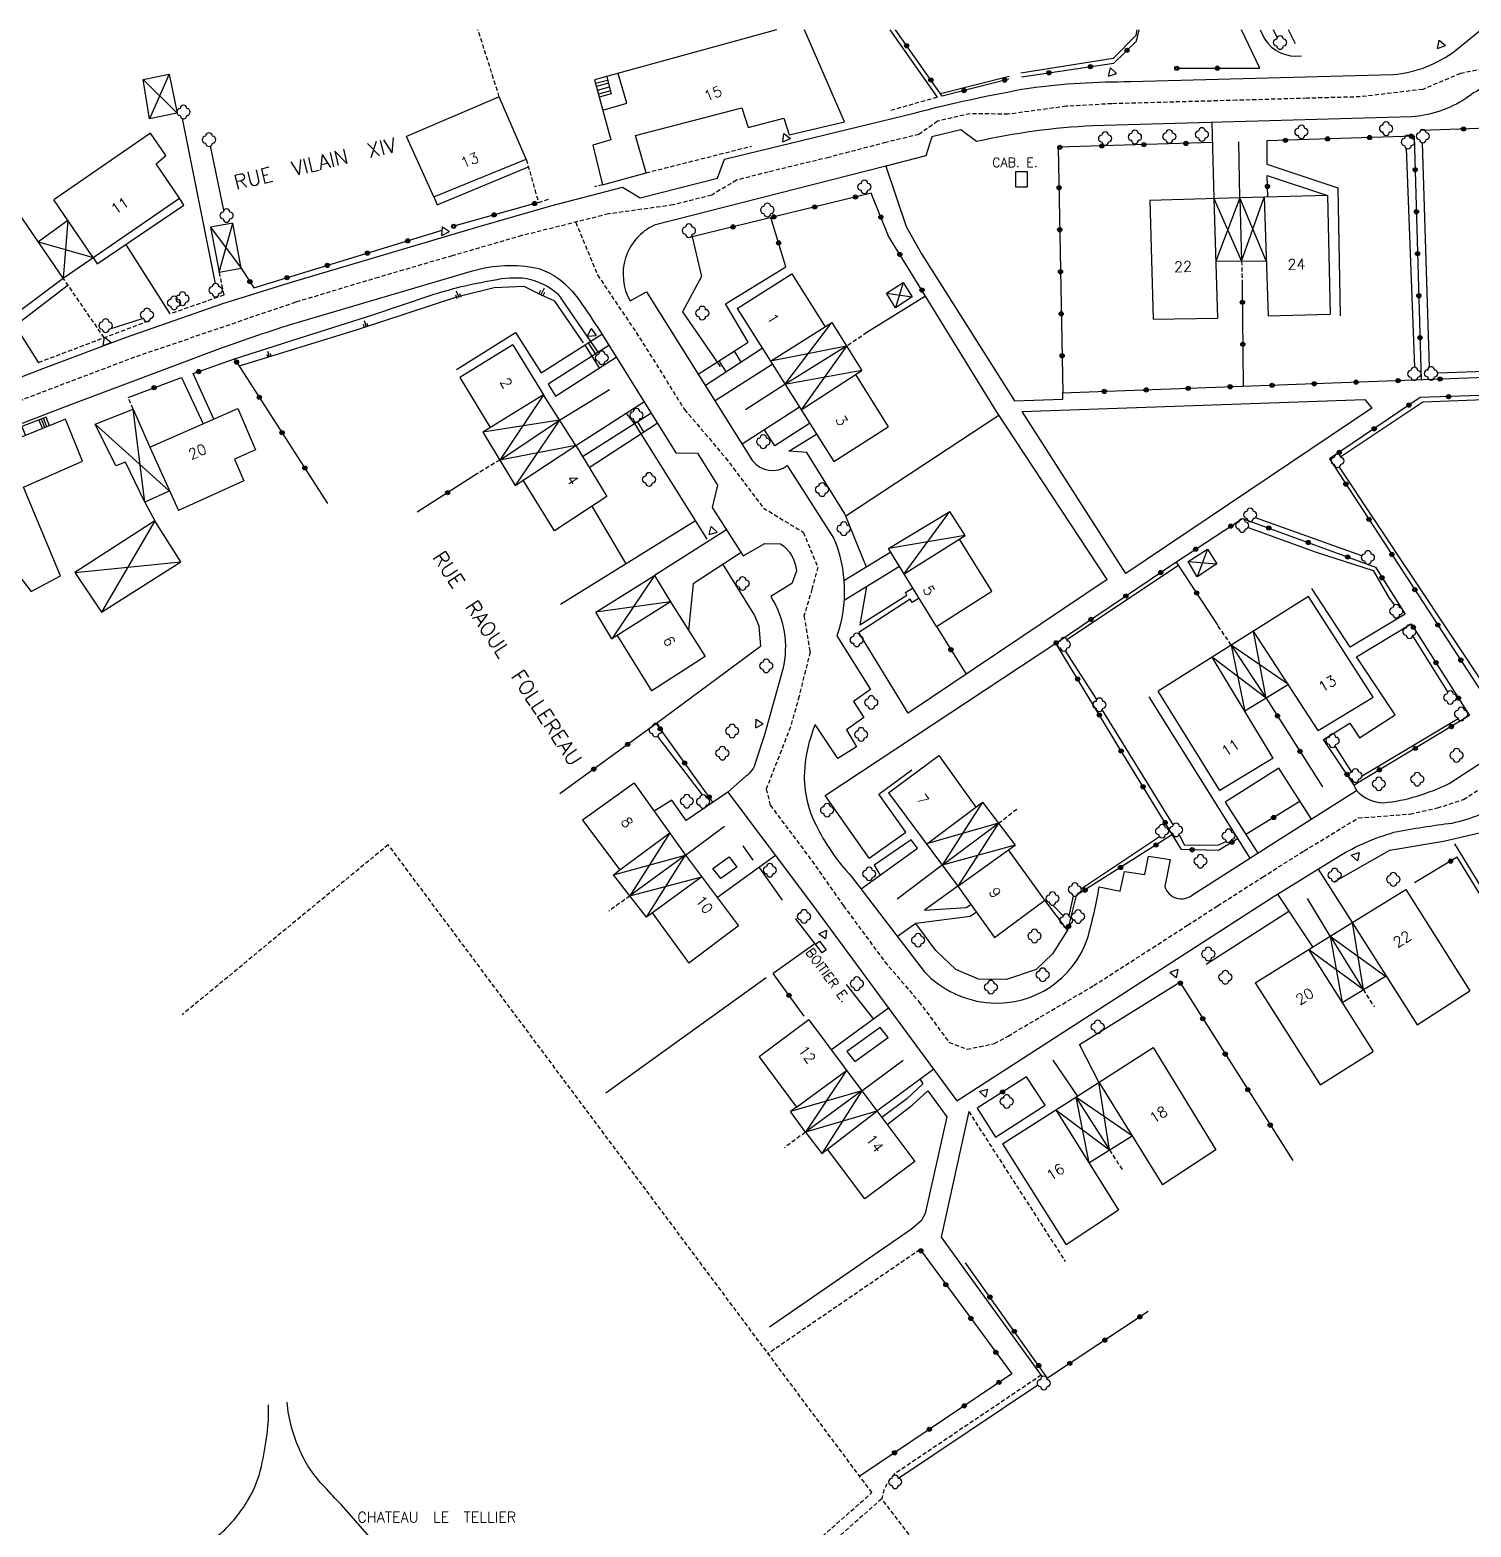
# Model space of a CAD drawing. Header units: millimetres. Extents: x 120999 to 122000, y 130000 to 131001.
# Drawn here: x 121548.2 to 121719.7, y 130821.9 to 131000 of the extents above; entities that cross this region are included whole.
import ezdxf
from ezdxf.enums import TextEntityAlignment as Align

# ---------------------------------------------------------------- set-up
doc = ezdxf.new("R2010")
doc.units = ezdxf.units.MM
doc.linetypes.add('DASHED', pattern=[0.75, 0.5, -0.25])
doc.layers.get('0').update_dxf_attribs({"linetype": 'CONTINUOUS'})
for name, color, linetype in [('W0001', 6, 'DASHED'), ('W0008', 7, 'CONTINUOUS'), ('W0100', 7, 'CONTINUOUS'), ('W0112', 1, 'DASHED'), ('W0211', 2, 'CONTINUOUS'), ('W0300', 7, 'CONTINUOUS'), ('W0310', 3, 'CONTINUOUS'), ('W0322', 7, 'CONTINUOUS'), ('W0471', 7, 'CONTINUOUS'), ('W0984', 7, 'CONTINUOUS'), ('W0989', 7, 'CONTINUOUS'), ('W0991', 7, 'CONTINUOUS')]:
    doc.layers.add(name, color=color, linetype=linetype)
doc.styles.get("Standard").update_dxf_attribs({"font": 'romans.shx', "width": 0.85})

# ---------------------------------------------------------------- blocks, each defined once
blk = doc.blocks.new('OH01')
at = {"layer": 'W0322', "color": 0}
for radius in [0.25, 0.15]:
    blk.add_circle((0, 0), radius, dxfattribs=at)
blk = doc.blocks.new('TP10')
at = {"layer": 'W0300', "color": 0}
for centre, start, end in [((-0.4, 0), 90, 270), ((0, 0.4), 0, 180), ((0.4, 0), 270, 90), ((0, -0.4), 180, 360)]:
    blk.add_arc(centre, 0.4, start, end, dxfattribs=at)
blk = doc.blocks.new('BI04')
at = {"layer": 'W0471', "color": 0}
for p, q in [((-1, -0.58), (0, 1.15)), ((0, 1.15), (1, -0.58)), ((-1, -0.58), (1, -0.58))]:
    blk.add_line(p, q, dxfattribs=at)
blk = doc.blocks.new('TP15')
at = {"color": 0}
for p, q in [((-0.29, 0.5), (-0.29, 0)), ((0, 1), (0, 0)), ((0.29, 0.5), (0.29, 0))]:
    blk.add_line(p, q, dxfattribs=at)

msp = doc.modelspace()

# ---------------------------------------------------------------- linework, layer by layer
at = {"layer": 'W0001'}
for points in [[(121724.09, 130995.96), (121718.47, 130994.81), (121713.99, 130992.93), (121706.55, 130992.04), (121700.19, 130991.87), (121691.85, 130991.63), (121682.83, 130991.38), (121676.99, 130991.22), (121671.56, 130990.92), (121664.64, 130989.97), (121660.13, 130990.04), (121657.97, 130989.55), (121656.25, 130989.13), (121654.04, 130987.58), (121650.11, 130986.62), (121643.3, 130984.84), (121636.08, 130983.09), (121632.31, 130982.13), (121629.37, 130980.35), (121624.76, 130979.18), (121617.08, 130978.11), (121606.79, 130975.53), (121598.47, 130973.13), (121589.71, 130970.57), (121579.82, 130967.6), (121560.68, 130961.06), (121552.27, 130957.89), (121542.55, 130954.16)], [(121613.18, 130977.13), (121615.79, 130970.85), (121620.79, 130963.39), (121626.14, 130954.85), (121631.03, 130949.09), (121635.52, 130943.13), (121640.27, 130940.25), (121641.99, 130936.11), (121641.3, 130933.49), (121640.35, 130930.27), (121641.07, 130926.01), (121639.77, 130920.73), (121638.75, 130917.1), (121635.86, 130909.71), (121636.34, 130907.77), (121641.31, 130901.14), (121645.05, 130895.81), (121649.98, 130889.14), (121654.04, 130884.4), (121657.61, 130879.58), (121659.75, 130878.75), (121663.04, 130879.43), (121664.64, 130880.32), (121674.84, 130886.32), (121681.83, 130890.82), (121686, 130893.5), (121689.57, 130895.8), (121694.93, 130899.23), (121699.89, 130902.35), (121706.32, 130906.26), (121712.47, 130906.73), (121715.73, 130907.45), (121718.84, 130908.46), (121724.27, 130911.97)]]:
    msp.add_lwpolyline(points, dxfattribs=at)
at = {"layer": 'W0008'}
for points in [[(121500, 130939.98), (121516.25, 130946.48), (121530.02, 130952.08), (121549.9, 130959.77), (121559.6, 130963.43), (121571.19, 130967.45), (121579.48, 130970.05), (121601.43, 130976.55), (121610.21, 130979.08), (121618.76, 130981.28), (121620.85, 130980.02), (121630.07, 130982.37), (121630.91, 130984.63), (121653.47, 130990.11, -0.020607), (121667.16, 130993.09, -0.034307), (121679.27, 130993.85), (121710.43, 130994.71, 0.146356), (121717.93, 130997.6), (121720.89, 131000)], [(121724.62, 130993.91, 0.160999), (121719.14, 130991.85, -0.127724), (121712.65, 130989.66), (121690.12, 130989.01), (121674.72, 130988.59, 0.043714), (121660.87, 130986.71), (121659.01, 130988.13), (121655.57, 130987.29), (121654.84, 130985.04), (121650.11, 130983.81)], [(121650.11, 130983.81), (121622.53, 130976.77, 0.440411), (121619.67, 130967.76), (121621.6, 130968.84), (121634.24, 130948.76, 0.412636), (121638.37, 130948.18), (121643.9, 130939.52, -0.181798), (121644.28, 130927.92), (121648.27, 130921.53), (121646.26, 130920.11), (121647.49, 130918.21), (121645.43, 130916.76), (121646.61, 130914.73), (121644.4, 130913.32), (121641.68, 130917.37, 0.081359), (121640.4, 130911.71, 0.139957), (121641.99, 130905, 0.070563), (121645.97, 130899.35), (121654.64, 130888.01, 0.191621), (121662.58, 130884.26, 0.338892), (121674.09, 130891.91, 0.025572), (121675.49, 130898.07), (121678, 130897.54), (121678.5, 130899.9), (121680.93, 130899.52), (121681.37, 130901.7), (121683.94, 130901.32), (121683.29, 130898.1, 0.526968), (121686.6, 130897.1), (121697.46, 130904.04), (121706.11, 130909.51, 0.200537), (121709.33, 130908.07, 0.050447), (121713.32, 130908.87, 0.034942), (121717.14, 130910.34), (121731.24, 130919.52)], [(121528.21, 130945.88), (121552.78, 130955.34), (121570.82, 130962.09, -0.011484), (121579.93, 130965.17), (121600.92, 130971.34, -0.122254), (121608.61, 130971.67, -0.078809), (121610.83, 130970.63, -0.074461), (121613.31, 130968.25, -0.014552), (121615.8, 130964.59), (121625.09, 130949.69), (121627.66, 130949.66), (121630.06, 130945.85), (121629.41, 130943.18), (121633.12, 130937.44), (121635.69, 130938.92), (121637.55, 130938.87, -0.22867), (121639.47, 130935.63), (121638.91, 130934.16), (121636.39, 130932.59, -0.204097), (121637.82, 130923.95), (121635.64, 130916.14), (121634.6, 130912.88, -0.180271), (121633.41, 130911.21), (121631.28, 130909.34), (121641.23, 130896.07), (121658.56, 130872.63), (121696.2, 130896.87), (121703.97, 130901.69, -0.0648), (121710.57, 130904.56, -0.0174), (121717.48, 130905.66, 0.102266), (121723.64, 130908.27)], [(121572.57, 130960.89), (121580.26, 130963.32), (121589.02, 130966.13), (121595.85, 130968.4, -0.040517), (121603.36, 130970.22, -0.092845), (121607.35, 130970.44, -0.129051), (121611.05, 130968.6), (121614.95, 130962.95)], [(121705.84, 130910.18, 0.120573), (121706.11, 130909.51, -1.182426)]]:
    msp.add_lwpolyline(points, format="xyb", dxfattribs=at)
for points in [[(121650.11, 130983.81), (121652.5, 130976.62), (121654.34, 130973.36), (121665.41, 130955.88), (121671.14, 130956.09), (121671.15, 130956.82)], [(121666.31, 130954.6), (121707.1, 130956.02), (121707.95, 130955.02), (121678.65, 130935.34), (121666.31, 130954.6)]]:
    msp.add_lwpolyline(points, dxfattribs=at)
at = {"layer": 'W0100'}
for points in [[(121637.09, 131000), (121615.44, 130994.05), (121617.38, 130986.94), (121615.21, 130986.3), (121616.38, 130981.59)], [(121621.55, 130983), (121620.31, 130987.46), (121632.95, 130990.75), (121633.72, 130988.4), (121637.95, 130989.52), (121638.6, 130987.52), (121645.16, 130989.07), (121640.4, 131000)], [(121561.7, 130994.09), (121564.8, 130994.72), (121565.75, 130990.11), (121562.46, 130989.42), (121561.7, 130994.09), (121565.75, 130990.11)], [(121564.8, 130994.72), (121562.46, 130989.42)], [(121615.55, 130993.66), (121616.98, 130994.03)], [(121617.08, 130993.66), (121615.65, 130993.28)], [(121615.78, 130992.82), (121617.19, 130993.23)], [(121616.87, 130994.44), (121617.4, 130992.41), (121615.99, 130992.02)], [(121616.42, 130990.46), (121619.26, 130991.29), (121618.23, 130994.82)], [(121604.09, 130992.06), (121593.06, 130987.34)], [(121607.3, 130984.61), (121604.09, 130992.06)], [(121617.32, 130992.74), (121615.9, 130992.35)], [(121563.25, 130984.09), (121564.42, 130985.06), (121562.58, 130987.71), (121551.08, 130979.78)], [(121596.31, 130980.13), (121593.06, 130987.34)], [(121596.31, 130980.13), (121607.3, 130984.61)], [(121566.02, 130979.99), (121563.25, 130984.09)], [(121616.38, 130981.59), (121621.55, 130983)], [(121665.58, 130983.15), (121666.9, 130983.15), (121666.9, 130981.29), (121665.58, 130981.29), (121665.58, 130983.15)], [(121552.18, 130970.49), (121545.4, 130980.38)], [(121555.74, 130972.93), (121551.08, 130979.78)], [(121552.18, 130970.49), (121566.02, 130979.99)], [(121692.24, 130980.04), (121681.53, 130979.72)], [(121681.53, 130979.72), (121681.9, 130965.61)], [(121689.13, 130979.95), (121692.43, 130972.51), (121695.12, 130980.11)], [(121689.13, 130979.95), (121689.57, 130965.72)], [(121695.37, 130972.54), (121692.24, 130980.04), (121689.36, 130972.48)], [(121702.64, 130980.3), (121692.24, 130980.04)], [(121692.24, 130980.04), (121692.43, 130972.51)], [(121695.12, 130980.11), (121695.59, 130965.98)], [(121702.64, 130980.3), (121702.97, 130966.19)], [(121552.74, 130977.34), (121549.23, 130974.8), (121555.74, 130972.93)], [(121552.74, 130977.34), (121552.18, 130970.49)], [(121570.74, 130971.17), (121573.35, 130971.66), (121572.36, 130977), (121569.73, 130976.52), (121570.74, 130971.17), (121572.36, 130977)], [(121569.73, 130976.52), (121573.35, 130971.66)], [(121689.36, 130972.48), (121695.37, 130972.54)], [(121538.53, 130960.3), (121552.18, 130970.49)], [(121632.38, 130966.87), (121638.91, 130970.98)], [(121638.91, 130970.98), (121642.88, 130964.7)], [(121650.19, 130968.69), (121652.17, 130969.94), (121653.24, 130968.24), (121651.26, 130966.96), (121650.19, 130968.69), (121653.24, 130968.24)], [(121652.17, 130969.94), (121651.26, 130966.96)], [(121632.38, 130966.87), (121636.35, 130960.58)], [(121636.35, 130960.58), (121643.67, 130965.19)], [(121647.24, 130959.49), (121638.09, 130957.83), (121643.67, 130965.19)], [(121643.67, 130965.19), (121647.24, 130959.49)], [(121681.9, 130965.61), (121689.57, 130965.72)], [(121695.59, 130965.98), (121702.97, 130966.19)], [(121614.95, 130962.95), (121615.85, 130961.64)], [(121605.72, 130962.54), (121599.41, 130958.67)], [(121605.72, 130962.54), (121609.37, 130956.59)], [(121614.25, 130962.51), (121615.11, 130961.18)], [(121614.66, 130962.77), (121615.55, 130961.45)], [(121632.04, 130961.8), (121632.87, 130960.46)], [(121645.42, 130962.38), (121636.35, 130960.58)], [(121645.42, 130962.38), (121638.09, 130957.83)], [(121645.42, 130962.38), (121640, 130954.81)], [(121630.2, 130960.62), (121631.09, 130959.3)], [(121636.35, 130960.58), (121643.89, 130948.67)], [(121640, 130954.81), (121647.24, 130959.49)], [(121599.41, 130958.67), (121603.02, 130952.7)], [(121646.5, 130959.01), (121650.39, 130952.79)], [(121602.13, 130952.15), (121605.97, 130945.82), (121613.19, 130950.57), (121609.37, 130956.59), (121604.14, 130948.84), (121611.27, 130953.59), (121602.13, 130952.15)], [(121609.37, 130956.59), (121602.13, 130952.15)], [(121561.9, 130943.83), (121559.62, 130948.6), (121558.44, 130948.14), (121555.99, 130953.1), (121560.5, 130954.89)], [(121564.89, 130945.17), (121561.9, 130943.83), (121560.5, 130954.89), (121562.48, 130950.37)], [(121562.48, 130950.37), (121572.99, 130954.95)], [(121572.99, 130954.95), (121575.08, 130950.04)], [(121551.87, 130935.06), (121547.46, 130945.61), (121554.49, 130948.72), (121552.48, 130953.68), (121538.76, 130948.15), (121541.2, 130942.45), (121542.85, 130940.25)], [(121550.56, 130952.9), (121550.16, 130953.94), (121547.27, 130952.83), (121547.7, 130951.75)], [(121549.29, 130953.6), (121549.73, 130952.57)], [(121549.58, 130953.71), (121550.01, 130952.68)], [(121550.25, 130952.78), (121549.86, 130953.82)], [(121555.99, 130953.1), (121564.84, 130945.15)], [(121611.27, 130953.59), (121605.97, 130945.82)], [(121620.17, 130953.18), (121620.95, 130951.97)], [(121621.31, 130952.21), (121620.53, 130953.41)], [(121643.89, 130948.67), (121650.39, 130952.79)], [(121613.19, 130950.57), (121604.14, 130948.84)], [(121613.19, 130950.57), (121616.9, 130944.49), (121610.66, 130940.4), (121606.92, 130946.44)], [(121562.48, 130950.37), (121565.9, 130942.83)], [(121575.08, 130950.04), (121572.56, 130948.95), (121573.69, 130946.38), (121565.9, 130942.83)], [(121561.9, 130943.83), (121563.1, 130941.6), (121553.58, 130935.47), (121556.76, 130930.74), (121566.17, 130936.72), (121563.1, 130941.6), (121556.76, 130930.74)], [(121650.41, 130938.33), (121657.69, 130942.7)], [(121652.27, 130935.3), (121657.69, 130942.7)], [(121652.27, 130935.3), (121659.53, 130939.87), (121657.69, 130942.7)], [(121539.54, 130938.82), (121542.85, 130940.25), (121548.39, 130933.19)], [(121659.53, 130939.87), (121650.41, 130938.33)], [(121656.12, 130929.05), (121650.41, 130938.33)], [(121662.69, 130933.24), (121658.86, 130939.42)], [(121686.08, 130936.75), (121688.37, 130938.24), (121689.5, 130936.5), (121687.16, 130934.96), (121686.08, 130936.75), (121689.5, 130936.5)], [(121688.37, 130938.24), (121687.16, 130934.96)], [(121553.58, 130935.47), (121566.17, 130936.72)], [(121548.39, 130933.19), (121551.87, 130935.06)], [(121617.5, 130927.55), (121615.56, 130930.76), (121622.56, 130935.11), (121624.45, 130931.98), (121615.56, 130930.76)], [(121622.56, 130935.11), (121617.5, 130927.55)], [(121656.12, 130929.05), (121662.69, 130933.24)], [(121624.45, 130931.98), (121617.5, 130927.55)], [(121624.45, 130931.98), (121628.61, 130925.46)], [(121700.38, 130932.59), (121682.5, 130921.34)], [(121708.09, 130920.61), (121700.38, 130932.59)], [(121622.23, 130921.39), (121618.15, 130927.96)], [(121691.21, 130926.82), (121695.37, 130920.52), (121693.87, 130928.49)], [(121701.54, 130916.65), (121693.87, 130928.49)], [(121698, 130922.12), (121691.21, 130926.82), (121692.82, 130918.96)], [(121628.61, 130925.46), (121622.23, 130921.39)], [(121695.37, 130920.52), (121688.93, 130925.38)], [(121696.18, 130913.39), (121688.93, 130925.38)], [(121698, 130922.12), (121692.82, 130918.96)], [(121689.84, 130909.53), (121682.5, 130921.34)], [(121701.54, 130916.65), (121708.09, 130920.61)], [(121650.41, 130909.25), (121656.4, 130913.71)], [(121656.4, 130913.71), (121660.81, 130907.53)], [(121696.18, 130913.39), (121689.84, 130909.53)], [(121620.14, 130910.41), (121613.98, 130906)], [(121620.14, 130910.41), (121626.27, 130901.84)], [(121650.41, 130909.25), (121658.66, 130898.15)], [(121654.93, 130903.16), (121661.61, 130908.12)], [(121661.61, 130908.12), (121656.79, 130900.66)], [(121661.61, 130908.12), (121665.48, 130903.04)], [(121613.98, 130906), (121618.45, 130900.07), (121624.38, 130904.48), (121619.63, 130896.99), (121617.68, 130899.51), (121618.45, 130900.07)], [(121665.48, 130903.04), (121656.79, 130900.66), (121663.51, 130905.63), (121654.93, 130903.17)], [(121663.51, 130905.63), (121658.66, 130898.15)], [(121658.66, 130898.15), (121664.68, 130902.46)], [(121664.68, 130902.46), (121665.48, 130903.04)], [(121669, 130896.49), (121664.68, 130902.46)], [(121617.68, 130899.51), (121626.27, 130901.84)], [(121626.27, 130901.84), (121619.63, 130896.99)], [(121621.6, 130894.44), (121626.27, 130901.84)], [(121626.27, 130901.84), (121632.56, 130893.42)], [(121619.63, 130896.99), (121628.19, 130899.26), (121621.6, 130894.44), (121619.63, 130896.99)], [(121658.66, 130898.15), (121663.02, 130892.06)], [(121702.96, 130892.2), (121711.99, 130897.75)], [(121711.99, 130897.75), (121719.6, 130885.69)], [(121663.02, 130892.06), (121669, 130896.49)], [(121622.3, 130894.96), (121626.66, 130888.99)], [(121705.58, 130893.81), (121706.91, 130885.84), (121700.4, 130890.61)], [(121705.58, 130893.81), (121713.31, 130881.67)], [(121632.56, 130893.42), (121626.66, 130888.99)], [(121694.03, 130886.66), (121702.96, 130892.2)], [(121702.96, 130892.2), (121709.56, 130887.43)], [(121702.96, 130892.2), (121704.4, 130884.32)], [(121702.96, 130892.2), (121706.91, 130885.84)], [(121641.74, 130891.25), (121642.19, 130891.6)], [(121642.53, 130890.21), (121641.74, 130891.25)], [(121642.19, 130891.6), (121642.99, 130890.56)], [(121642.99, 130890.56), (121642.53, 130890.21)], [(121700.4, 130890.61), (121708.11, 130878.49)], [(121694.03, 130886.66), (121701.78, 130874.51)], [(121704.4, 130884.32), (121709.56, 130887.43)], [(121713.31, 130881.67), (121719.6, 130885.69)], [(121640.93, 130882.26), (121635.01, 130877.84)], [(121640.93, 130882.26), (121647.23, 130873.82)], [(121635.01, 130877.84), (121639.46, 130871.86), (121645.43, 130876.23), (121640.52, 130868.88), (121642.46, 130866.34), (121649.04, 130871.4), (121640.52, 130868.88)], [(121672.7, 130873.06), (121681.89, 130878.97)], [(121681.89, 130878.97), (121689.37, 130866.77)], [(121701.78, 130874.51), (121708.11, 130878.49)], [(121676.72, 130866.77), (121675.46, 130874.84)], [(121675.46, 130874.84), (121683.02, 130862.62)], [(121647.23, 130873.82), (121638.76, 130871.34)], [(121647.23, 130873.82), (121640.52, 130868.88)], [(121647.23, 130873.82), (121642.46, 130866.34)], [(121647.23, 130873.82), (121653.55, 130865.38)], [(121663.97, 130867.49), (121672.7, 130873.06)], [(121674.26, 130865.23), (121679.41, 130868.46), (121672.7, 130873.06), (121674.26, 130865.23)], [(121672.7, 130873.06), (121676.72, 130866.77)], [(121639.46, 130871.86), (121638.76, 130871.34)], [(121640.52, 130868.88), (121638.76, 130871.34)], [(121670.33, 130871.55), (121676.72, 130866.77)], [(121670.33, 130871.55), (121677.78, 130859.59)], [(121647.61, 130860.94), (121643.14, 130866.86)], [(121663.97, 130867.49), (121671.57, 130855.5)], [(121689.37, 130866.77), (121683.02, 130862.62)], [(121653.55, 130865.38), (121647.61, 130860.94)], [(121677.78, 130859.59), (121671.57, 130855.5)]]:
    msp.add_lwpolyline(points, dxfattribs=at)
at = {"layer": 'W0112'}
for points in [[(121604.09, 130992.06), (121601.56, 131000)], [(121656.2, 130991.99), (121650.65, 130990.41)], [(121621.55, 130983), (121634.12, 130986.18)], [(121607.3, 130984.61), (121608.75, 130979.48), (121610.2, 130979.94)], [(121616.38, 130981.59), (121615.41, 130981.35)], [(121692.43, 130972.51), (121692.5, 130969.97)], [(121557.07, 130963.38), (121552.18, 130970.49)], [(121570.74, 130971.17), (121571.31, 130968.45), (121564.93, 130966.23)], [(121562.33, 130965.36), (121549.24, 130960.42)], [(121647.85, 130964), (121645.42, 130962.38)], [(121560.5, 130954.89), (121559.92, 130956.29)], [(121604.14, 130948.84), (121601.38, 130947.16)], [(121691.21, 130926.82), (121689.62, 130929.14)], [(121663.51, 130905.63), (121665.89, 130907.48)], [(121562.01, 130750), (121648.44, 130826), (121590.87, 130903.08), (121566.34, 130882.86)], [(121619.63, 130896.99), (121617.12, 130895.18)], [(121706.91, 130885.84), (121708.2, 130883.81)], [(121659.96, 130871.33), (121671.45, 130853.5)], [(121640.52, 130868.88), (121638.02, 130867.03)], [(121676.72, 130866.77), (121678.21, 130864.45)], [(121654.16, 130854.91), (121636.08, 130842.54)], [(121675.71, 130791.27), (121649.6, 130825.26), (121577.83, 130762.06)]]:
    msp.add_lwpolyline(points, dxfattribs=at)
msp.add_lwpolyline([(121668.59, 130839.97), (121651.14, 130828.24, 0.159759), (121649.6, 130825.26, -10.59019)], format="xyb", dxfattribs=at)
at = {"layer": 'W0211'}
msp.add_lwpolyline([(121694.65, 131000), (121695.16, 130998.94, 0.295208), (121699.55, 130996.92)], format="xyb", dxfattribs=at)
at = {"layer": 'W0310'}
for points in [[(121650.57, 131000), (121656.2, 130991.99)], [(121679.98, 131000), (121679.85, 130999.32), (121677.13, 130996.62), (121666.15, 130994.84)], [(121696.67, 130999.1), (121696.23, 131000)], [(121656.59, 130992.43), (121664.76, 130994.49)], [(121570.33, 130969.84), (121566.38, 130989.46)], [(121571.31, 130978.57), (121569.73, 130986.2)], [(121692.24, 130980.04), (121692.1, 130986.68)], [(121714.81, 130959.9), (121713.95, 130986.56)], [(121713.04, 130959.89), (121712.05, 130985.92)], [(121627.05, 130975.39), (121628.16, 130970.66), (121625.88, 130966.46), (121630.37, 130959.98)], [(121614.11, 130962.76), (121610.7, 130967.72), (121609.1, 130968.46), (121607.04, 130969.48), (121603.49, 130969.31), (121599, 130968.21), (121587.29, 130964.38), (121573.13, 130960.02)], [(121676.44, 130934.63), (121663.26, 130954.63), (121654.83, 130968.34), (121647.85, 130964)], [(121557.64, 130964.42), (121561.76, 130965.7)], [(121615.11, 130961.18), (121615.99, 130959.79)], [(121754.08, 130960.51), (121715.78, 130959.16)], [(121638.09, 130957.83), (121633.38, 130954.82)], [(121611.27, 130953.59), (121617.22, 130957.23)], [(121704.23, 130949.27), (121714.01, 130955.78), (121725.52, 130956.2)], [(121620.17, 130953.18), (121619.2, 130954.44)], [(121645.33, 130942.19), (121663.55, 130954.19)], [(121620.95, 130951.97), (121628.8, 130939.41)], [(121647.78, 130936.08), (121645.23, 130942.44), (121640.71, 130949.75), (121638.53, 130949.9)], [(121721.78, 130921.38), (121704.07, 130948)], [(121619.19, 130936.48), (121615.14, 130943.34)], [(121627.44, 130941.59), (121611.39, 130931.65)], [(121706.73, 130937.46), (121694.07, 130941.98)], [(121693.23, 130940.81), (121701.31, 130937.89), (121708.08, 130935.7), (121710.01, 130932.39), (121710.65, 130931.59)], [(121630.71, 130936.42), (121634.46, 130930.34), (121634.96, 130929.11), (121635.19, 130926.67), (121622.78, 130917.5)], [(121671.65, 130927.47), (121684.92, 130936.32)], [(121676.44, 130934.63), (121652.74, 130918.71), (121646.89, 130928.34)], [(121647.81, 130933.79), (121647, 130929.22)], [(121716.97, 130921.27), (121712.8, 130927.93)], [(121648.1, 130901.49), (121642.89, 130908.95), (121670.34, 130927.07)], [(121675.19, 130920.36), (121671.47, 130926.16)], [(121675.82, 130919.07), (121684.27, 130905.42)], [(121706.78, 130911.27), (121718.19, 130918.1)], [(121622.91, 130915.96), (121628.25, 130909)], [(121703.56, 130914.78), (121705.53, 130911.69)], [(121626.27, 130901.84), (121630.88, 130905.28)], [(121684.99, 130904.27), (121685.62, 130903.01), (121689.69, 130903.05), (121690.58, 130903.47)], [(121703.44, 130898.67), (121710.06, 130902.44), (121716.45, 130903.5), (121719.72, 130904.27), (121723.15, 130905.04)], [(121633.06, 130902.94), (121634.28, 130901.22)], [(121673.37, 130897.85), (121682.65, 130904.05)], [(121717.78, 130903.17), (121727.81, 130886.82)], [(121648.7, 130900.64), (121649.43, 130899.46)], [(121656.79, 130900.66), (121651.44, 130896.59)], [(121635.01, 130900.38), (121637.75, 130896.48)], [(121669.98, 130895.88), (121671.2, 130894.61)], [(121671.92, 130894.63), (121672.41, 130896.99)], [(121702.96, 130892.2), (121700.29, 130896.69)], [(121639.29, 130894.32), (121641.66, 130891.3), (121636.69, 130887.77)], [(121671.73, 130892.91), (121669.91, 130890.11), (121667.99, 130888.25), (121664.46, 130887.04), (121661.12, 130887.1), (121658.42, 130888.25), (121656.05, 130890.5), (121653.67, 130893.69)], [(121698.06, 130895.12), (121688.21, 130888.83)], [(121635.87, 130887.23), (121616.78, 130873.51)], [(121645.38, 130886.44), (121648.64, 130882.34)], [(121675.46, 130874.84), (121673.13, 130879.33), (121685.07, 130886.71)], [(121647.23, 130873.82), (121652.15, 130877.45)], [(121672.9, 130873.2), (121670.02, 130877.44)], [(121655.08, 130873.81), (121657.36, 130870.7), (121654.78, 130859.21), (121654.3, 130858.34), (121653.14, 130857.36), (121636.26, 130845.69)], [(121659.96, 130871.33), (121656.68, 130856.38), (121668.68, 130839.77)], [(121668.17, 130838.8), (121651.6, 130827.68)]]:
    msp.add_lwpolyline(points, dxfattribs=at)
at = {"layer": 'W0322'}
for points in [[(121664.75, 130994.16), (121656.81, 130992.13), (121651.25, 131000)], [(121666.23, 130994.42), (121677.21, 130996.03), (121679.93, 130998.67), (121680.24, 131000)], [(121698.83, 130998.36), (121698.03, 131000)], [(121684.72, 130995.44), (121694.61, 130995.46)], [(121730.74, 130988.65), (121713.86, 130988.05)], [(121688.97, 130986.6), (121670.61, 130986.04), (121671.15, 130956.82)], [(121712.97, 130987.37), (121695.45, 130986.8), (121695.45, 130984.02)], [(121712.97, 130987.37), (121713.82, 130958.38)], [(121695.57, 130980.12), (121695.46, 130982.7)], [(121608.75, 130979.48), (121598.66, 130976.64)], [(121654.83, 130968.34), (121650.42, 130975.46), (121648.35, 130980.58), (121627.05, 130975.39)], [(121638.2, 130971.82), (121636.42, 130977.67)], [(121573.35, 130971.66), (121574.89, 130969.33), (121597.3, 130976.17)], [(121692.5, 130969.97), (121692.63, 130957.6)], [(121567.66, 130959.13), (121572.57, 130960.89), (121583.66, 130943.68)], [(121759.43, 130960.02), (121746.16, 130959.57), (121671.09, 130956.81)], [(121559.92, 130956.29), (121566.26, 130958.67)], [(121748.43, 130957.43), (121713.68, 130956.27), (121702.89, 130948.97), (121723.42, 130917.53), (121736.33, 130925.89)], [(121601.38, 130947.16), (121594.33, 130942.63)], [(121670.34, 130927.07), (121684.74, 130936.76), (121692.56, 130941.9), (121708.36, 130936.08), (121711.9, 130930.51)], [(121684.66, 130936.7), (121689.62, 130929.14)], [(121712.62, 130929.35), (121719.57, 130918.44), (121705.84, 130910.18), (121702.19, 130915.58)], [(121656.12, 130929.05), (121659.66, 130923.36)], [(121692.01, 130903.8), (121689.7, 130902.4), (121685.3, 130902.52), (121677.94, 130914.47), (121670.34, 130927.07)], [(121695.37, 130920.52), (121702.05, 130909.96)], [(121629.51, 130908.13), (121622.78, 130917.5), (121611.3, 130909.13)], [(121699.38, 130908.21), (121692.94, 130904.31)], [(121684.21, 130904.28), (121672.76, 130897.02), (121671.73, 130892.91), (121669, 130896.49)], [(121727.37, 130886.48), (121718.07, 130901.58), (121713.03, 130898.54)], [(121640.36, 130882.68), (121636.69, 130887.77)], [(121685.07, 130886.71), (121698.52, 130865.5)], [(121666.83, 130875.48), (121660.98, 130871.75)], [(121654.16, 130854.91), (121665.07, 130840.14), (121646.98, 130827.95)], [(121681.3, 130847.56), (121669.35, 130839.63), (121659.57, 130853.33)]]:
    msp.add_lwpolyline(points, dxfattribs=at)
at = {"layer": 'W0989'}
for points in [[(121694.61, 130995.46), (121692.43, 131000)], [(121688.91, 130988.98), (121689.13, 130979.95)], [(121596.31, 130980.13), (121596.7, 130979.21), (121607.55, 130983.7)], [(121695.45, 130984.02), (121703.9, 130981.23), (121704.18, 130966.01)], [(121695.46, 130982.7), (121702.64, 130980.3)], [(121555.74, 130972.93), (121556.22, 130972.16), (121566.53, 130979.17), (121566.02, 130979.99)], [(121564.93, 130966.23), (121559.66, 130974.5)], [(121627.76, 130959.06), (121633.71, 130962.86), (121631, 130967.41), (121638.2, 130971.82)], [(121552.78, 130969.62), (121546.49, 130964.82), (121549.24, 130960.42)], [(121599, 130959.6), (121606, 130963.99), (121609.06, 130959.21), (121616.29, 130963.81)], [(121617.13, 130962.45), (121609.9, 130957.88), (121610.79, 130956.42), (121617.99, 130961.08)], [(121635.39, 130962.1), (121628.62, 130957.69)], [(121636.57, 130960.22), (121629.77, 130955.87)], [(121566.26, 130958.67), (121568.85, 130953.15)], [(121570.1, 130953.69), (121567.66, 130959.13)], [(121613.19, 130950.57), (121621.29, 130955.78)], [(121613.99, 130949.25), (121622.13, 130954.43)], [(121639.8, 130955.12), (121632.99, 130950.74)], [(121614.78, 130947.96), (121622.88, 130953.23)], [(121641.02, 130953.2), (121636.9, 130950.52), (121635.64, 130952.45)], [(121638.53, 130949.9), (121641.83, 130951.92)], [(121631.12, 130940.54), (121622.56, 130935.11)], [(121632.87, 130937.83), (121627.16, 130934.1), (121626.61, 130928.6)], [(121650.69, 130937.86), (121645.11, 130934.45)], [(121651.72, 130936.19), (121645.12, 130932.14)], [(121647, 130929.22), (121652.61, 130932.76), (121652.43, 130933.08), (121653.3, 130933.63)], [(121711.9, 130930.51), (121705.36, 130926.59), (121700.8, 130933.57)], [(121654.05, 130932.41), (121653.21, 130931.88), (121652.98, 130932.27), (121646.89, 130928.34)], [(121702.19, 130915.58), (121705.31, 130917.54), (121706.47, 130915.79), (121710.71, 130918.52), (121706.12, 130925.44), (121712.62, 130929.35)], [(121693.46, 130901.48), (121681.43, 130920.67)], [(121648.1, 130901.49), (121652.47, 130904.58), (121649.24, 130909.1), (121653.2, 130911.98)], [(121700.75, 130906.12), (121696.88, 130912.2), (121690.48, 130908.13), (121694.38, 130902.07)], [(121631.28, 130909.34), (121626.33, 130905.96), (121624.61, 130908.37), (121622.54, 130907.05)], [(121647.14, 130897.81), (121653.88, 130902.66), (121653.1, 130903.67), (121648.7, 130900.64)], [(121629.51, 130900.23), (121631.44, 130901.62), (121632.36, 130900.4), (121630.44, 130899.05), (121629.51, 130900.23)], [(121636.95, 130901.78), (121630.04, 130896.8)], [(121701.53, 130900.18), (121705.58, 130893.81)], [(121658.66, 130898.15), (121654.69, 130895.3), (121659.65, 130895.61), (121660.21, 130895.97)], [(121700.9, 130890.93), (121696.76, 130897.21)], [(121660.88, 130895.04), (121660.12, 130894.52), (121653.67, 130893.69), (121651.48, 130892.14)], [(121650.42, 130883.65), (121643.62, 130878.66)], [(121655.8, 130876.36), (121649.04, 130871.4)], [(121654.18, 130875.16), (121654.48, 130874.62), (121652.6, 130872.83), (121649.61, 130870.64)], [(121660.98, 130871.75), (121663.16, 130868.3), (121669.04, 130872.11), (121666.83, 130875.48)], [(121650.24, 130869.8), (121653.23, 130872.08), (121655.08, 130873.81)]]:
    msp.add_lwpolyline(points, dxfattribs=at)
msp.add_lwpolyline([(121649.41, 130881.34), (121645.47, 130878.49), (121646.42, 130877.3), (121650.36, 130880.15)], close=True, dxfattribs=at)
for points in [[(121583.31, 130826.67, -0.092213), (121580.41, 130830.92, -0.087077), (121578.84, 130836.76)], [(121513.88, 130824.2), (121515.46, 130823.55), (121520.2, 130818.6), (121520.52, 130817.29), (121551.07, 130817.36, 0.066595), (121563.34, 130818.04, 0.100875), (121570.95, 130821.16, 0.07082), (121574.14, 130825.03, 0.083539), (121575.77, 130829.11, 0.019677), (121576.45, 130832.95, 0.041806), (121576.63, 130836.44, -1.434145)], [(121510.54, 130802.75), (121521.7, 130813.78), (121550.41, 130814.02, -0.153904), (121557.45, 130811.74, -0.061287), (121562.86, 130806.73, -0.003941), (121569.23, 130799.73, 0.317086), (121577.35, 130796.89, 0.143617), (121584.2, 130800.71, -0.017431), (121596.46, 130811.86), (121585.27, 130824.58, -0.014614), (121583.31, 130826.67, -0.042362)]]:
    msp.add_lwpolyline(points, format="xyb", dxfattribs=at)

# ---------------------------------------------------------------- block references
at = {"layer": 'W0211'}
for p, xscale, yscale, zscale, rotation in [((121599.27, 130968.16), 0.8524582193202652, 0.8524582193202651, 0.8524582193202651, 20.79475409058933), ((121609.04, 130968.49), 0.890244581622108, 0.890244581622108, 0.890244581622108, 333.7682209308649), ((121588.24, 130964.69), 0.773862223831825, 0.773862223831825, 0.773862223831825, 18.11850134884472), ((121576.72, 130961.13), 0.6935578311862571, 0.6935578311862571, 0.6935578311862571, 17.12600482749871)]:
    msp.add_blockref('TP15', p, dxfattribs=dict(at, xscale=xscale, yscale=yscale, zscale=zscale, rotation=rotation))
at = {"layer": 'W0300'}
for p in [(121697.01, 130998.5), (121566.51, 130990.24), (121676.19, 130987.09), (121679.74, 130987.27), (121683.83, 130987.32), (121687.71, 130987.57), (121699.55, 130987.87), (121709.63, 130988.26), (121714, 130987.36), (121569.54, 130986.95), (121712.23, 130986.67), (121647.54, 130981.34), (121635.99, 130978.58), (121571.63, 130977.92), (121626.66, 130976.12), (121565.38, 130967.53), (121566.39, 130968.03), (121570.33, 130969.04), (121562.16, 130966.1), (121628.25, 130966.32), (121557.24, 130964.82), (121616.29, 130961), (121712.99, 130959.09), (121714.98, 130959.14), (121620.42, 130954.16), (121635.51, 130951.02), (121703.85, 130948.74), (121621.91, 130946.53), (121642.5, 130945.32), (121692.5, 130941.04), (121693.45, 130942.31), (121645.08, 130940.67), (121707.47, 130937.25), (121633.05, 130934.15), (121710.84, 130930.85), (121712.41, 130928.42), (121646.63, 130927.44), (121671.28, 130926.91), (121635.86, 130924.35), (121648.36, 130920), (121675.51, 130919.73), (121717.26, 130920.59), (121718.56, 130918.63), (121622.71, 130916.71), (121631.8, 130916.61), (121647.16, 130916.2), (121703.26, 130915.45), (121630.64, 130913.96), (121718.02, 130913.71), (121705.98, 130911.3), (121713.34, 130910.87), (121708.77, 130910.32), (121626.41, 130908.25), (121628.34, 130908.21), (121643.1, 130907.19), (121682.97, 130904.69), (121684.63, 130904.84), (121690.88, 130904.14), (121636.29, 130900.04), (121687.54, 130901.11), (121648.11, 130899.61), (121703.51, 130899.46), (121710.49, 130898.96), (121669.93, 130896.67), (121672.59, 130897.74), (121640.36, 130894.55), (121672.97, 130894.53), (121671.56, 130894.05), (121653.93, 130891.72), (121667.79, 130892.22), (121688.47, 130890.08), (121668.76, 130887.61), (121646.65, 130886.55), (121662.6, 130886.14), (121690.5, 130887.31), (121675.31, 130881.41), (121664.48, 130872.54), (121668.89, 130839.04), (121651.2, 130827.28)]:
    msp.add_blockref('TP10', p, dxfattribs=at)
at = {"layer": 'W0322'}
for p, rotation in [((121652.57, 130998.12), 125.2415305451948), ((121678.79, 130997.57), 44.2022095014197), ((121669.5, 130994.9), 8.32930510405741), ((121674.44, 130995.63), 8.32930510405741), ((121684.72, 130995.44), 0.1249342346381382), ((121689.54, 130995.45), 0.1249342346381382), ((121655.46, 130994.04), 125.2415305451948), ((121664.23, 130994.03), 194.3837155600406), ((121659.39, 130992.79), 194.3837155600406), ((121718.85, 130988.22), 182.0455560912302), ((121670.8, 130986.04), 181.7503272155769), ((121675.8, 130986.2), 181.7503272155769), ((121680.8, 130986.35), 181.7503272155769), ((121685.8, 130986.5), 181.7503272155769), ((121697.66, 130986.87), 181.8610042997465), ((121702.66, 130987.04), 181.8610042997465), ((121707.66, 130987.2), 181.8610042997465), ((121712.65, 130987.36), 181.8610042997465), ((121713.09, 130983.37), 271.6752396786793), ((121670.7, 130981.23), 271.0542210900599), ((121695.51, 130981.38), 92.43502123224), ((121608.29, 130979.35), 195.6801584411941), ((121641.62, 130978.94), 193.7045889075928), ((121646.48, 130980.13), 193.7045889075928), ((121603.47, 130978), 195.6801584411941), ((121636.76, 130977.76), 193.7045889075928), ((121649.5, 130977.73), 111.9620092989913), ((121713.24, 130978.37), 271.6752396786793), ((121598.66, 130976.64), 195.6801584411941), ((121631.91, 130976.57), 193.7045889075928), ((121670.79, 130976.23), 271.0542210900599), ((121588.4, 130973.45), 16.98900137657933), ((121593.18, 130974.91), 16.98900137657933), ((121637.34, 130974.67), 106.9048772598171), ((121651.76, 130973.29), 121.8292490878108), ((121713.38, 130973.38), 271.6752396786793), ((121583.62, 130971.99), 16.98900137657933), ((121574.41, 130970.06), 303.4157666574781), ((121578.83, 130970.53), 16.98900137657933), ((121670.88, 130971.23), 271.0542210900599), ((121654.4, 130969.05), 121.8292490878108), ((121713.53, 130968.38), 271.6752396786793), ((121670.97, 130966.23), 271.0542210900599), ((121692.53, 130967.6), 270.5903180375983), ((121713.67, 130963.38), 271.6752396786793), ((121671.07, 130961.24), 271.0542210900599), ((121692.58, 130962.6), 270.5903180375983), ((121568.31, 130959.36), 19.7772970488389), ((121572.82, 130960.49), 302.8141521601405), ((121563.01, 130957.45), 20.58393975451927), ((121686.08, 130957.36), 182.1034039805422), ((121691.07, 130957.55), 182.1034039805422), ((121696.07, 130957.73), 182.1034039805422), ((121701.07, 130957.91), 182.1034039805422), ((121706.06, 130958.1), 182.1034039805422), ((121711.06, 130958.28), 182.1034039805422), ((121716.06, 130958.47), 182.1034039805422), ((121575.53, 130956.29), 302.8141521601405), ((121676.08, 130957), 182.1034039805422), ((121681.08, 130957.18), 182.1034039805422), ((121717.07, 130956.38), 181.9215859973022), ((121712.35, 130955.37), 214.0785291424806), ((121578.24, 130952.09), 302.8141521601405), ((121708.21, 130952.56), 214.0785291424806), ((121704.07, 130949.76), 214.0785291424806), ((121580.95, 130947.89), 302.8141521601405), ((121597.94, 130944.95), 212.7295686771026), ((121704.85, 130945.97), 303.1416674372978), ((121707.59, 130941.78), 303.1416674372978), ((121691.15, 130940.97), 33.35739034280737), ((121695.67, 130940.76), 339.7722770870243), ((121686.97, 130938.23), 33.35739034280737), ((121700.36, 130939.03), 339.7722770870243), ((121705.05, 130937.3), 339.7722770870243), ((121710.32, 130937.6), 303.1416674372978), ((121682.81, 130935.46), 33.92513825517389), ((121709.15, 130934.83), 302.341217969096), ((121678.66, 130932.67), 33.92513825517389), ((121687.08, 130933.02), 303.2185470902728), ((121713.05, 130933.41), 303.1416674372978), ((121674.51, 130929.88), 33.92513825517389), ((121712.88, 130928.95), 302.4951669585263), ((121715.79, 130929.22), 303.1416674372978), ((121670.36, 130927.09), 33.92513825517389), ((121657.84, 130926.27), 301.9484131515939), ((121715.57, 130924.73), 302.4951669585263), ((121718.52, 130925.04), 303.1416674372978), ((121672.92, 130922.79), 121.1155695411408), ((121718.25, 130920.51), 302.4951669585263), ((121675.5, 130918.51), 121.1155695411408), ((121696.7, 130918.41), 302.3136969181943), ((121623.24, 130916.86), 125.6948133260246), ((121717.4, 130917.13), 211.0202118110963), ((121619.37, 130915.02), 216.117373508345), ((121713.11, 130914.55), 211.0202118110963), ((121626.15, 130912.8), 125.6948133260246), ((121678.09, 130914.23), 121.6161506645279), ((121699.38, 130914.18), 302.3136969181943), ((121615.34, 130912.07), 216.117373508345), ((121704.99, 130911.44), 124.1275024184635), ((121708.83, 130911.98), 211.0202118110963), ((121680.71, 130909.97), 121.6161506645279), ((121629.07, 130908.74), 125.6948133260246), ((121683.33, 130905.71), 121.6161506645279), ((121696.24, 130906.31), 211.1827119942358), ((121682.25, 130903.04), 212.3954636384676), ((121686.55, 130902.48), 178.4253019963995), ((121691.28, 130903.36), 211.4360672608036), ((121678.03, 130900.36), 212.3954636384676), ((121717.31, 130901.12), 211.1185953214528), ((121673.81, 130897.68), 212.3954636384676), ((121671.85, 130893.37), 255.9477880701702), ((121685.14, 130886.61), 302.3628832906036), ((121638.57, 130885.16), 125.7542382509378), ((121687.81, 130882.39), 302.3628832906036), ((121690.49, 130878.17), 302.3628832906036), ((121663.98, 130873.66), 212.4971930215273), ((121693.17, 130873.94), 302.3628832906036), ((121695.84, 130869.72), 302.3628832906036), ((121654.26, 130854.77), 306.4632451900088), ((121657.23, 130850.75), 306.4632451900088), ((121662.48, 130849.26), 125.5178106769997), ((121680.32, 130846.91), 213.5861203116761), ((121660.21, 130846.72), 306.4632451900088), ((121665.38, 130845.19), 125.5178106769997), ((121676.16, 130844.14), 213.5861203116761), ((121663.18, 130842.7), 306.4632451900088), ((121668.29, 130841.12), 125.5178106769997), ((121671.99, 130841.38), 213.5861203116761), ((121663.56, 130839.13), 213.9908797575112), ((121659.42, 130836.33), 213.9908797575112), ((121655.27, 130833.54), 213.9908797575112), ((121651.13, 130830.74), 213.9908797575112)]:
    msp.add_blockref('OH01', p, dxfattribs=dict(at, rotation=rotation))
at = {"layer": 'W0471', "yscale": 0.5, "zscale": 0.5}
for p, xscale, rotation in [((121716.13, 130998.25), 0.4999999999999999, 20.53380050000554), ((121676.99, 130994.94), 0.5, 16.44158759334482), ((121638.18, 130987.16), 0.5, 21.77808522414426), ((121597.58, 130976.05), 0.5, 27.32220650196182), ((121557.31, 130962.91), 0.5, 20.6866326704109), ((121615.08, 130963.91), 0.5, 4.568537051000677), ((121629.47, 130940.4), 0.5, 17.08363500563794), ((121634.92, 130917.49), 0.4999999999999999, 28.58190265269357), ((121706.04, 130901.71), 0.5, 318.1558452330716), ((121642.69, 130892.43), 0.5, 324.6695053833876), ((121684.45, 130887.78), 0.5, 198.8838037703847), ((121661.79, 130873.59), 0.5, 316.2527231776637)]:
    msp.add_blockref('BI04', p, dxfattribs=dict(at, xscale=xscale, rotation=rotation))

# ---------------------------------------------------------------- texts
at = {"layer": 'W0984'}
msp.add_text('CAB. E.', height=1.1, dxfattribs=at).set_placement((121665.46, 130984.24), align=Align.MIDDLE)
msp.add_text('BOITIER E.', height=1.1, rotation=306.3249, dxfattribs=at).set_placement((121643.18, 130887.56), align=Align.MIDDLE)
at = {"layer": 'W0989'}
for s, rotation, p in [('RUE  VILAIN  XIV', 13.3577, (121582.14, 130984.1)), ('RUE  RAOUL  FOLLEREAU', 303.456, (121605.04, 130925.26))]:
    msp.add_text(s, height=1.75, rotation=rotation, dxfattribs=at).set_placement(p, align=Align.MIDDLE)
at = {"layer": 'W0991'}
for s, rotation, p in [('15', 22.1981, (121629.52, 130992.43)), ('13', 22.1981, (121600.57, 130984.51)), ('11', 34.4108, (121558.93, 130979.11)), ('22', 1.6827, (121685.46, 130971.85)), ('24', 1.4448, (121698.96, 130972.12)), ('1', 302.2383, (121636.7, 130965.68)), ('2', 301.4943, (121604.92, 130958.01)), ('3', 302.3575, (121644.83, 130953.53)), ('20', 23.3495, (121568.16, 130949.84)), ('4', 301.4943, (121612.8, 130946.48)), ('5', 302.5019, (121655.23, 130933.32)), ('6', 302.5294, (121624.31, 130927.3)), ('13', 31.1509, (121702.63, 130922.23)), ('11', 33.4868, (121691.1, 130914.63)), ('7', 306.6333, (121654.48, 130908.47)), ('8', 305.5697, (121619.3, 130905.74)), ('9', 305.6268, (121663.09, 130897.38)), ('10', 306.5613, (121628.49, 130895.95)), ('22', 31.5416, (121711.54, 130891.86)), ('20', 31.8293, (121699.93, 130885.05)), ('12', 306.7518, (121640.72, 130878.13)), ('18', 32.7044, (121682.54, 130870.97)), ('14', 306.8253, (121648.78, 130867.55)), ('16', 32.5518, (121670.27, 130864.15))]:
    msp.add_text(s, height=1.25, rotation=rotation, dxfattribs=at).set_placement(p, align=Align.MIDDLE)
msp.add_text('CHATEAU  LE  TELLIER', height=1.25, dxfattribs=at).set_placement((121596.65, 130823.08), align=Align.MIDDLE)

doc.saveas('drawing.dxf')
